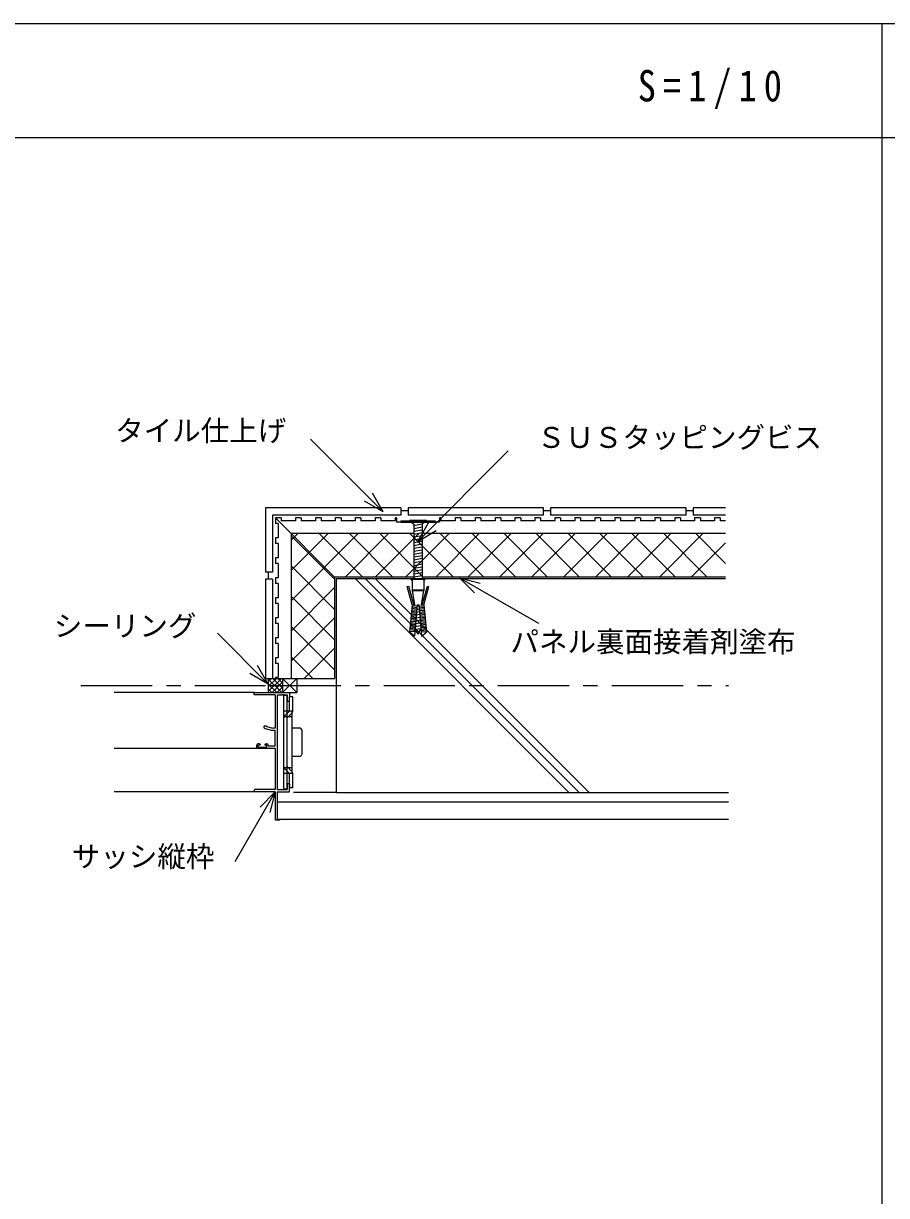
# Model space of a CAD drawing. Units: millimetres, scale not verified. Extents: x -1989 to 2011, y -1447 to 1353.
# Drawn here: x -1258 to -652, y 531 to 1353 of the extents above; entities that cross this region are included whole.
import ezdxf
from ezdxf.enums import TextEntityAlignment as Align

# ---------------------------------------------------------------- set-up
doc = ezdxf.new("R2010")
doc.units = ezdxf.units.MM
doc.header["$LTSCALE"] = 10
doc.linetypes.add('CHAIN1', pattern=[8, 5, -1, 1, -1])
for name, color, linetype in [('0-0', 7, 'Continuous'), ('3-1', 7, 'Continuous'), ('3-2', 7, 'Continuous'), ('3-3', 7, 'Continuous')]:
    doc.layers.add(name, color=color, linetype=linetype)
doc.styles.add('ＭＳ ゴシック', font='')
doc.styles.get('ＭＳ ゴシック').set_extended_font_data('MS Gothic')

msp = doc.modelspace()

# ---------------------------------------------------------------- linework, layer by layer
at = {"layer": '0-0'}
for p, q in [((-655.45, -1197.37), (-655.45, 1352.63)), ((-1988.79, 1272.63), (2011.21, 1272.63))]:
    msp.add_line(p, q, dxfattribs=at)
msp.add_lwpolyline([(-1988.79, 1352.63), (2011.21, 1352.63), (2011.21, -1447.37), (-1988.79, -1447.37)], close=True, dxfattribs=at)
at = {"layer": '3-1'}
for p, q in [((-1005.48, 1010.21), (-1056.33, 1061.05)), ((-981.18, 989.52), (-917.83, 1052.88)), ((-1005.48, 1010.21), (-1012.98, 1023.2)), ((-1087.96, 1012.95), (-1087.96, 967.95)), ((-992.96, 1012.95), (-1087.96, 1012.95)), ((-1005.48, 1010.21), (-1018.47, 1017.71)), ((-992.96, 1012.95), (-992.96, 1007.95)), ((-987.96, 1010.95), (-992.96, 1010.95)), ((-987.96, 1012.95), (-987.96, 1007.95)), ((-892.96, 1012.95), (-987.96, 1012.95)), ((-887.96, 1012.95), (-887.96, 1007.95)), ((-792.96, 1012.95), (-887.96, 1012.95)), ((-787.96, 1012.95), (-787.96, 1007.95)), ((-765.22, 1012.95), (-787.96, 1012.95)), ((-1082.96, 1007.95), (-1082.96, 967.95)), ((-992.96, 1007.95), (-1082.96, 1007.95)), ((-1080.96, 1005.95), (-1039.46, 964.45)), ((-1076.96, 1005.95), (-1080.96, 1005.95)), ((-1080.96, 1005.95), (-1080.96, 1001.95)), ((-1076.96, 1005.95), (-1076.96, 1003.95)), ((-1066.96, 1003.95), (-1076.96, 1003.95)), ((-1066.96, 1005.95), (-1066.96, 1003.95)), ((-1062.96, 1005.95), (-1066.96, 1005.95)), ((-1062.96, 1005.95), (-1062.96, 1003.95)), ((-1052.96, 1003.95), (-1062.96, 1003.95)), ((-1052.96, 1005.95), (-1052.96, 1003.95)), ((-1048.96, 1005.95), (-1052.96, 1005.95)), ((-1048.96, 1005.95), (-1048.96, 1003.95)), ((-1038.96, 1003.95), (-1048.96, 1003.95)), ((-1038.96, 1005.95), (-1038.96, 1003.95)), ((-1034.96, 1005.95), (-1038.96, 1005.95)), ((-1034.96, 1005.95), (-1034.96, 1003.95)), ((-1024.96, 1003.95), (-1034.96, 1003.95)), ((-1024.96, 1005.95), (-1024.96, 1003.95)), ((-1020.96, 1005.95), (-1024.96, 1005.95)), ((-1020.96, 1005.95), (-1020.96, 1003.95)), ((-1010.96, 1003.95), (-1020.96, 1003.95)), ((-1010.96, 1005.95), (-1010.96, 1003.95)), ((-1006.96, 1005.95), (-1010.96, 1005.95)), ((-1006.96, 1005.95), (-1006.96, 1003.95)), ((-996.96, 1003.95), (-1006.96, 1003.95)), ((-996.96, 1005.95), (-996.96, 1003.95)), ((-995.96, 1005.95), (-996.96, 1005.95)), ((-995.96, 1005.95), (-995.96, 1002.95)), ((-965.96, 1002.95), (-995.96, 1002.95)), ((-992.96, 1003.95), (-992.96, 1002.95)), ((-992.96, 1003.95), (-968.96, 1003.95)), ((-992.96, 1002.95), (-968.96, 1002.95)), ((-892.96, 1007.95), (-987.96, 1007.95)), ((-986.96, 1004.45), (-986.46, 1003.95)), ((-986.96, 1004.45), (-974.96, 1004.45)), ((-985.46, 1002.95), (-983.96, 1001.45)), ((-976.46, 1002.95), (-977.96, 1001.45)), ((-974.96, 1004.45), (-975.46, 1003.95)), ((-968.96, 1003.95), (-968.96, 1002.95)), ((-965.96, 1005.95), (-965.96, 1002.95)), ((-964.96, 1005.95), (-965.96, 1005.95)), ((-964.96, 1005.95), (-964.96, 1003.95)), ((-954.96, 1003.95), (-964.96, 1003.95)), ((-954.96, 1005.95), (-954.96, 1003.95)), ((-950.96, 1005.95), (-954.96, 1005.95)), ((-950.96, 1005.95), (-950.96, 1003.95)), ((-940.96, 1003.95), (-950.96, 1003.95)), ((-940.96, 1005.95), (-940.96, 1003.95)), ((-936.96, 1005.95), (-940.96, 1005.95)), ((-936.96, 1005.95), (-936.96, 1003.95)), ((-926.96, 1003.95), (-936.96, 1003.95)), ((-926.96, 1005.95), (-926.96, 1003.95)), ((-922.96, 1005.95), (-926.96, 1005.95)), ((-922.96, 1005.95), (-922.96, 1003.95)), ((-912.96, 1003.95), (-922.96, 1003.95)), ((-912.96, 1005.95), (-912.96, 1003.95)), ((-908.96, 1005.95), (-912.96, 1005.95)), ((-908.96, 1005.95), (-908.96, 1003.95)), ((-898.96, 1003.95), (-908.96, 1003.95)), ((-898.96, 1005.95), (-898.96, 1003.95)), ((-894.96, 1005.95), (-898.96, 1005.95)), ((-894.96, 1005.95), (-894.96, 1003.95)), ((-884.96, 1003.95), (-894.96, 1003.95)), ((-792.96, 1007.95), (-887.96, 1007.95)), ((-884.96, 1005.95), (-884.96, 1003.95)), ((-880.96, 1005.95), (-884.96, 1005.95)), ((-880.96, 1005.95), (-880.96, 1003.95)), ((-870.96, 1003.95), (-880.96, 1003.95)), ((-870.96, 1005.95), (-870.96, 1003.95)), ((-866.96, 1005.95), (-870.96, 1005.95)), ((-866.96, 1005.95), (-866.96, 1003.95)), ((-856.96, 1003.95), (-866.96, 1003.95)), ((-856.96, 1005.95), (-856.96, 1003.95)), ((-852.96, 1005.95), (-856.96, 1005.95)), ((-852.96, 1005.95), (-852.96, 1003.95)), ((-842.96, 1003.95), (-852.96, 1003.95)), ((-842.96, 1005.95), (-842.96, 1003.95)), ((-838.96, 1005.95), (-842.96, 1005.95)), ((-838.96, 1005.95), (-838.96, 1003.95)), ((-828.96, 1003.95), (-838.96, 1003.95)), ((-828.96, 1005.95), (-828.96, 1003.95)), ((-824.96, 1005.95), (-828.96, 1005.95)), ((-824.96, 1005.95), (-824.96, 1003.95)), ((-814.96, 1003.95), (-824.96, 1003.95)), ((-814.96, 1005.95), (-814.96, 1003.95)), ((-810.96, 1005.95), (-814.96, 1005.95)), ((-810.96, 1005.95), (-810.96, 1003.95)), ((-800.96, 1003.95), (-810.96, 1003.95)), ((-800.96, 1005.95), (-800.96, 1003.95)), ((-796.96, 1005.95), (-800.96, 1005.95)), ((-796.96, 1005.95), (-796.96, 1003.95)), ((-786.96, 1003.95), (-796.96, 1003.95)), ((-765.22, 1007.95), (-787.96, 1007.95)), ((-786.96, 1005.95), (-786.96, 1003.95)), ((-782.96, 1005.95), (-786.96, 1005.95)), ((-782.96, 1005.95), (-782.96, 1003.95)), ((-772.96, 1003.95), (-782.96, 1003.95)), ((-772.96, 1005.95), (-772.96, 1003.95)), ((-768.96, 1005.95), (-772.96, 1005.95)), ((-768.96, 1005.95), (-768.96, 1003.95)), ((-765.22, 1003.95), (-768.96, 1003.95)), ((-1078.96, 1001.95), (-1080.96, 1001.95)), ((-1078.96, 1001.95), (-1078.96, 991.95)), ((-983.96, 994.95), (-1069.96, 994.95)), ((-1069.96, 994.95), (-1069.96, 893.45)), ((-1065.28, 994.95), (-1069.96, 990.28)), ((-1044.07, 994.95), (-1069.96, 969.06)), ((-1022.86, 994.95), (-1069.96, 947.85)), ((-1019.72, 964.45), (-1050.23, 994.95)), ((-1001.65, 994.95), (-1032.14, 964.45)), ((-998.51, 964.45), (-1029.01, 994.95)), ((-980.43, 994.95), (-1010.93, 964.45)), ((-977.3, 964.45), (-1007.8, 994.95)), ((-959.22, 994.95), (-989.72, 964.45)), ((-956.09, 964.45), (-986.59, 994.95)), ((-983.96, 1001.45), (-983.96, 962.95)), ((-977.96, 1001.45), (-983.96, 1000.4)), ((-977.96, 999.45), (-983.96, 998.4)), ((-977.96, 997.45), (-983.96, 996.4)), ((-977.96, 995.45), (-983.96, 994.4)), ((-981.18, 989.52), (-973.68, 1002.51)), ((-981.18, 989.52), (-968.19, 997.02)), ((-977.96, 1001.45), (-977.96, 962.95)), ((-765.22, 994.95), (-977.96, 994.95)), ((-938.01, 994.95), (-968.51, 964.45)), ((-934.87, 964.45), (-965.37, 994.95)), ((-915.61, 994.95), (-946.11, 964.45)), ((-912.47, 964.45), (-942.97, 994.95)), ((-893.21, 994.95), (-923.71, 964.45)), ((-890.07, 964.45), (-920.57, 994.95)), ((-870.81, 994.95), (-901.31, 964.45)), ((-867.67, 964.45), (-898.17, 994.95)), ((-848.41, 994.95), (-878.91, 964.45)), ((-845.27, 964.45), (-875.77, 994.95)), ((-826.01, 994.95), (-856.51, 964.45)), ((-822.87, 964.45), (-853.37, 994.95)), ((-803.61, 994.95), (-834.11, 964.45)), ((-800.47, 964.45), (-830.97, 994.95)), ((-781.21, 994.95), (-811.71, 964.45)), ((-778.07, 964.45), (-808.57, 994.95)), ((-765.22, 974), (-786.17, 994.95)), ((-1078.96, 991.95), (-1080.96, 991.95)), ((-1080.96, 991.95), (-1080.96, 987.95)), ((-1078.96, 987.95), (-1080.96, 987.95)), ((-1078.96, 987.95), (-1078.96, 977.95)), ((-1039.46, 962.98), (-1069.96, 993.48)), ((-977.96, 993.45), (-983.96, 992.4)), ((-977.96, 991.45), (-983.96, 990.4)), ((-977.96, 989.45), (-983.96, 988.4)), ((-977.96, 987.45), (-983.96, 986.4)), ((-765.22, 988.54), (-789.31, 964.45)), ((-1078.96, 977.95), (-1080.96, 977.95)), ((-1080.96, 977.95), (-1080.96, 973.95)), ((-977.96, 985.45), (-983.96, 984.4)), ((-977.96, 983.45), (-983.96, 982.4)), ((-977.96, 981.45), (-983.96, 980.4)), ((-977.96, 979.45), (-983.96, 978.4)), ((-1078.96, 973.95), (-1080.96, 973.95)), ((-1078.96, 973.95), (-1078.96, 963.95)), ((-1039.46, 941.76), (-1069.96, 972.26)), ((-977.96, 977.45), (-983.96, 976.4)), ((-977.96, 975.45), (-983.96, 974.4)), ((-977.96, 973.45), (-983.96, 972.4)), ((-977.96, 971.45), (-983.96, 970.4)), ((-1082.96, 967.95), (-1087.96, 967.95)), ((-1082.96, 962.95), (-1087.96, 962.95)), ((-1087.96, 962.95), (-1087.96, 893.45)), ((-1085.96, 967.95), (-1085.96, 962.95)), ((-1082.96, 962.95), (-1082.96, 893.45)), ((-1078.96, 963.95), (-1080.96, 963.95)), ((-1080.96, 963.95), (-1080.96, 959.95)), ((-1039.46, 964.45), (-1039.46, 893.45)), ((-983.96, 964.45), (-1039.46, 964.45)), ((-1038.46, 963.45), (-1038.46, 813.45)), ((-1038.46, 963.45), (-765.22, 963.45)), ((-1025.11, 963.45), (-875.11, 813.45)), ((-1018.04, 963.45), (-868.04, 813.45)), ((-1010.97, 963.45), (-860.97, 813.45)), ((-985.96, 962.95), (-984.96, 961.95)), ((-985.96, 962.95), (-975.96, 962.95)), ((-984.96, 961.95), (-984.96, 954.95)), ((-977.96, 969.45), (-983.96, 968.4)), ((-977.96, 967.45), (-983.96, 966.4)), ((-977.96, 965.45), (-983.96, 964.4)), ((-977.96, 963.45), (-980.8, 962.95)), ((-765.22, 964.45), (-977.96, 964.45)), ((-976.96, 961.95), (-975.96, 962.95)), ((-976.96, 961.95), (-976.96, 954.95)), ((-951.85, 964), (-896.57, 932.08)), ((-951.85, 964), (-937.37, 960.12)), ((-951.85, 964), (-941.25, 953.39)), ((-1078.96, 959.95), (-1080.96, 959.95)), ((-1078.96, 959.95), (-1078.96, 949.95)), ((-1039.46, 957.14), (-1069.96, 926.64)), ((-988.46, 957.95), (-987.5, 958.21)), ((-984.96, 944.95), (-988.46, 957.95)), ((-983.93, 944.95), (-987.5, 958.21)), ((-984.96, 955.45), (-976.96, 955.45)), ((-984.96, 954.95), (-976.96, 954.95)), ((-984.96, 954.95), (-983.46, 944.95)), ((-978.46, 944.95), (-976.96, 954.95)), ((-978, 944.95), (-974.43, 958.21)), ((-976.96, 944.95), (-973.46, 957.95)), ((-974.43, 958.21), (-973.46, 957.95)), ((-1078.96, 949.95), (-1080.96, 949.95)), ((-1080.96, 949.95), (-1080.96, 945.95)), ((-1078.96, 945.95), (-1080.96, 945.95)), ((-1078.96, 945.95), (-1078.96, 935.95)), ((-1039.46, 920.55), (-1069.96, 951.05)), ((-983.96, 948.29), (-983.96, 945.09)), ((-977.96, 948.29), (-977.96, 945.09)), ((-984.96, 944.95), (-986.96, 925.95)), ((-982.19, 936.99), (-985.76, 937.36)), ((-982.09, 937.98), (-985.66, 938.36)), ((-982, 938.98), (-985.55, 939.35)), ((-981.91, 939.97), (-985.45, 940.35)), ((-981.82, 940.97), (-985.34, 941.34)), ((-981.73, 941.97), (-985.24, 942.34)), ((-981.64, 942.96), (-985.12, 943.33)), ((-981.55, 943.96), (-985.03, 944.32)), ((-983.93, 944.95), (-983.46, 944.95)), ((-981.46, 944.95), (-983.46, 922.95)), ((-979.84, 938.12), (-982.12, 937.72)), ((-980.02, 940.09), (-981.93, 939.75)), ((-980.2, 942.06), (-981.75, 941.79)), ((-980.38, 944.03), (-981.56, 943.82)), ((-981.46, 944.95), (-980.46, 944.95)), ((-980.46, 944.95), (-978.46, 922.95)), ((-980.37, 943.96), (-976.89, 944.32)), ((-980.28, 942.96), (-976.8, 943.33)), ((-980.19, 941.97), (-976.69, 942.34)), ((-980.1, 940.97), (-976.58, 941.34)), ((-980.01, 939.97), (-976.48, 940.35)), ((-979.92, 938.98), (-976.37, 939.35)), ((-979.83, 937.98), (-976.27, 938.36)), ((-979.74, 936.99), (-976.16, 937.36)), ((-978.46, 944.95), (-978, 944.95)), ((-976.96, 944.95), (-974.96, 925.95)), ((-1078.96, 935.95), (-1080.96, 935.95)), ((-1080.96, 935.95), (-1080.96, 931.95)), ((-1078.96, 931.95), (-1080.96, 931.95)), ((-1078.96, 931.95), (-1078.96, 921.95)), ((-1039.46, 935.92), (-1069.96, 905.42)), ((-1039.46, 899.34), (-1069.96, 929.84)), ((-982.91, 929.02), (-986.6, 929.41)), ((-982.82, 930.02), (-986.49, 930.4)), ((-982.73, 931.01), (-986.39, 931.4)), ((-982.64, 932.01), (-986.28, 932.39)), ((-982.55, 933), (-986.18, 933.39)), ((-982.46, 934), (-986.07, 934.38)), ((-982.37, 935), (-985.97, 935.37)), ((-982.28, 935.99), (-985.86, 936.37)), ((-979.12, 930.25), (-982.86, 929.59)), ((-979.3, 932.22), (-982.67, 931.62)), ((-979.48, 934.19), (-982.49, 933.66)), ((-979.66, 936.15), (-982.3, 935.69)), ((-979.65, 935.99), (-976.06, 936.37)), ((-979.56, 935), (-975.95, 935.37)), ((-979.47, 934), (-975.85, 934.38)), ((-979.37, 933), (-975.74, 933.39)), ((-979.28, 932.01), (-975.64, 932.39)), ((-979.19, 931.01), (-975.53, 931.4)), ((-979.1, 930.02), (-975.43, 930.4)), ((-979.01, 929.02), (-975.32, 929.41)), ((-1085.96, 889.46), (-1121.7, 925.19)), ((-1078.96, 921.95), (-1080.96, 921.95)), ((-1080.96, 921.95), (-1080.96, 917.95)), ((-983.46, 922.95), (-986.96, 925.95)), ((-983.18, 926.03), (-986.91, 926.42)), ((-983.09, 927.03), (-986.81, 927.42)), ((-983, 928.02), (-986.7, 928.41)), ((-980.96, 924.45), (-983, 927.99)), ((-978.95, 928.28), (-982.78, 927.6)), ((-980.99, 924.41), (-978.92, 927.99)), ((-978.92, 928.02), (-975.22, 928.41)), ((-978.83, 927.03), (-975.12, 927.42)), ((-978.74, 926.03), (-975.01, 926.42)), ((-978.46, 922.95), (-974.96, 925.95)), ((-1078.96, 917.95), (-1080.96, 917.95)), ((-1078.96, 917.95), (-1078.96, 907.95)), ((-1039.46, 914.71), (-1060.72, 893.45)), ((-1078.96, 907.95), (-1080.96, 907.95)), ((-1080.96, 907.95), (-1080.96, 903.95)), ((-1054.79, 893.45), (-1069.96, 908.62)), ((-1085.96, 889.46), (-1098.95, 896.96)), ((-1085.96, 889.46), (-1093.46, 902.45)), ((-1078.96, 903.95), (-1080.96, 903.95)), ((-1078.96, 903.95), (-1078.96, 893.95)), ((-1087.96, 893.45), (-1039.46, 893.45)), ((-1085.96, 893.45), (-1085.96, 883.45)), ((-1083.83, 893.45), (-1085.96, 891.32)), ((-1080.29, 893.45), (-1085.96, 887.79)), ((-1076.76, 893.45), (-1085.96, 884.25)), ((-1076.42, 883.45), (-1085.96, 892.99)), ((-1079.96, 883.45), (-1085.96, 889.46)), ((-1075.96, 890.72), (-1083.22, 883.45)), ((-1075.96, 886.53), (-1082.89, 893.45)), ((-1078.96, 893.95), (-1080.96, 893.95)), ((-1080.96, 893.95), (-1080.96, 893.45)), ((-1075.96, 890.06), (-1079.35, 893.45)), ((-1065.96, 883.45), (-1075.96, 893.45)), ((-1065.96, 893.45), (-1065.96, 883.45)), ((-1039.46, 893.5), (-1039.51, 893.45)), ((-1095.96, 883.45), (-1193.98, 883.45)), ((-1095.96, 881.81), (-1095.96, 883.45)), ((-1095.96, 883.45), (-1065.96, 883.45)), ((-1081.04, 881.81), (-1095.96, 881.81)), ((-1083.49, 883.45), (-1085.96, 885.92)), ((-1075.96, 887.18), (-1079.69, 883.45)), ((-1076.87, 881.81), (-1077.26, 881.81)), ((-1076.87, 881.81), (-1076.27, 881.81)), ((-1075.87, 881.81), (-1076.27, 881.81)), ((-1075.96, 883.64), (-1076.15, 883.45)), ((-1075.87, 881.81), (-1075.27, 881.81)), ((-1074.88, 881.81), (-1075.27, 881.81)), ((-1072.74, 881.46), (-1075.03, 881.46)), ((-1071.4, 883.45), (-1071.1, 883.16)), ((-1071.1, 883.16), (-1071.1, 880.67)), ((-1071.1, 880.67), (-1071.1, 880.27)), ((-1068.81, 880.47), (-1071.1, 880.47)), ((-1071.1, 870.58), (-1071.1, 880.47)), ((-1071.1, 877.98), (-1071.1, 880.27)), ((-1068.81, 870.45), (-1068.81, 880.47)), ((-1072.24, 877.49), (-1072.74, 877.98)), ((-1072.24, 877.49), (-1071.59, 877.49)), ((-1071.1, 877.98), (-1071.59, 877.49)), ((-1069.21, 870.52), (-1075.03, 870.52)), ((-1069.21, 866.55), (-1075.03, 866.55)), ((-1074.59, 867.08), (-1071.15, 870.52)), ((-1072.74, 865.7), (-1069.39, 869.05)), ((-1071.15, 870.52), (-1071.1, 870.58)), ((-1069.21, 826.76), (-1069.21, 870.52)), ((-1089, 859.78), (-1088.7, 860.08)), ((-1089, 859.78), (-1089, 859.35)), ((-1088.7, 860.08), (-1087.21, 860.08)), ((-1088.26, 858.39), (-1083.03, 857)), ((-1087.21, 860.08), (-1087.21, 859.81)), ((-1087.21, 859.81), (-1082.82, 858.64)), ((-1081.04, 857), (-1083.03, 857)), ((-1081.04, 845.86), (-1081.04, 857)), ((-1064.23, 858.59), (-1069.21, 858.59)), ((-1062.25, 840.69), (-1062.25, 856.6)), ((-1093.97, 844.72), (-1093.97, 846.56)), ((-1092.18, 847.55), (-1092.98, 847.55)), ((-1092.98, 846.36), (-1092.68, 846.66)), ((-1091.98, 846.66), (-1092.68, 846.66)), ((-1092.18, 847.55), (-1091.68, 847.05)), ((-1091.68, 846.95), (-1091.98, 846.66)), ((-1091.68, 847.05), (-1091.68, 846.95)), ((-1088.3, 847.05), (-1087.81, 847.55)), ((-1088.3, 847.05), (-1088.3, 846.95)), ((-1088, 846.66), (-1088.3, 846.95)), ((-1088, 846.66), (-1087.31, 846.66)), ((-1087.81, 847.55), (-1087.01, 847.55)), ((-1087.31, 846.66), (-1087.01, 846.36)), ((-1086.02, 846.56), (-1086.02, 845.86)), ((-1093.47, 844.22), (-1193.98, 844.22)), ((-1093.47, 844.22), (-1093.97, 844.72)), ((-1081.04, 844.22), (-1093.47, 844.22)), ((-1092.98, 845.31), (-1092.98, 846.36)), ((-1092.98, 845.31), (-1087.01, 845.31)), ((-1087.01, 845.31), (-1087.01, 846.36)), ((-1081.04, 845.86), (-1086.02, 845.86)), ((-1064.23, 838.7), (-1069.21, 838.7)), ((-1069.21, 830.74), (-1075.03, 830.74)), ((-1071.15, 826.76), (-1074.59, 830.21)), ((-1069.39, 828.24), (-1072.74, 831.59)), ((-1069.21, 826.76), (-1075.03, 826.76)), ((-1072.74, 815.82), (-1072.74, 826.76)), ((-1071.1, 826.71), (-1071.15, 826.76)), ((-1071.1, 816.82), (-1071.1, 826.71)), ((-1068.81, 816.82), (-1068.81, 826.84)), ((-1095.66, 813.83), (-1193.98, 813.83)), ((-1081.04, 813.83), (-1109.4, 764.72)), ((-1095.96, 815.18), (-1095.66, 815.48)), ((-1095.96, 815.18), (-1095.96, 814.13)), ((-1095.66, 813.83), (-1095.96, 814.13)), ((-1081.04, 813.83), (-1095.66, 813.83)), ((-1081.04, 813.83), (-1091.65, 803.23)), ((-1081.04, 813.83), (-1084.92, 799.35)), ((-1081.04, 813.83), (-1081.04, 794.24)), ((-1079.85, 813.83), (-1079.85, 794.84)), ((-1079.85, 813.83), (-1071.4, 813.83)), ((-1079.4, 815.48), (-1072.74, 815.48)), ((-1072.74, 819.3), (-1072.24, 819.8)), ((-1072.74, 819.3), (-1072.74, 815.48)), ((-1072.24, 819.8), (-1071.59, 819.8)), ((-1071.59, 819.8), (-1071.1, 819.3)), ((-1071.1, 814.13), (-1071.4, 813.83)), ((-1071.1, 819.3), (-1071.1, 817.02)), ((-1071.1, 817.02), (-1071.1, 816.62)), ((-1068.81, 816.82), (-1071.1, 816.82)), ((-1071.1, 814.13), (-1071.1, 816.62)), ((-1079.85, 806.84), (-763.29, 806.84)), ((-1038.22, 813.45), (-1068.22, 813.45)), ((-1038.22, 813.45), (-763.29, 813.45)), ((-1080.74, 793.94), (-1081.04, 794.24)), ((-1078.06, 793.94), (-1080.74, 793.94)), ((-1079.85, 794.84), (-1078.06, 794.84)), ((-1078.06, 794.84), (-763.29, 794.84)), ((-1078.06, 794.84), (-1078.06, 793.94))]:
    msp.add_line(p, q, dxfattribs=at)
at = {"layer": '3-1', "linetype": 'CHAIN1'}
for p, q in [((-1217.4, 888.45), (-1087.96, 888.45)), ((-1085.05, 888.45), (-763.29, 888.45))]:
    msp.add_line(p, q, dxfattribs=at)
at = {"layer": '3-1'}
for points in [[(-1075.96, 893.45), (-1075.96, 883.45), (-1065.96, 893.45)], [(-1081.04, 881.81), (-1081.04, 858.64), (-1082.82, 858.64)], [(-1079.4, 815.48), (-1079.4, 881.81), (-1077.26, 881.81)], [(-1072.74, 815.82), (-1075.03, 815.82), (-1075.03, 881.46)], [(-1074.88, 881.81), (-1072.74, 881.81), (-1072.74, 877.98)], [(-1072.74, 826.76), (-1072.74, 870.52), (-1072.74, 881.46)], [(-1081.04, 844.22), (-1081.04, 815.48), (-1095.66, 815.48)]]:
    msp.add_lwpolyline(points, dxfattribs=at)
for centre, radius, start, end in [((-1073.04, 865.82), 1.99, 135, 180), ((-1070.8, 870.45), 1.99, 315, 323.1301), ((-1070.8, 870.45), 1.99, 323.1301, 0), ((-1088, 859.35), 0.995, 180, 255.06969), ((-1064.23, 856.6), 1.99, 0, 90), ((-1092.98, 846.56), 0.995, 90, 180), ((-1087.01, 846.56), 0.995, 0, 90), ((-1064.23, 840.69), 1.99, 270, 0), ((-1073.04, 831.46), 1.99, 180, 225), ((-1070.8, 826.84), 1.99, 36.8699, 45), ((-1070.8, 826.84), 1.99, 0, 36.8699)]:
    msp.add_arc(centre, radius, start, end, dxfattribs=at)
at = {"layer": '3-2'}
msp.add_line((-980.96, 1003.01), (-980.96, 1002.89), dxfattribs=at)
at = {"layer": '3-3'}
for p, q in [((-892.96, 1007.95), (-892.96, 1012.95)), ((-887.96, 1010.95), (-892.96, 1010.95)), ((-792.96, 1007.95), (-792.96, 1012.95)), ((-787.96, 1010.95), (-792.96, 1010.95))]:
    msp.add_line(p, q, dxfattribs=at)

# ---------------------------------------------------------------- texts
at = {"layer": '0-0', "insert": (-826.86, 1292.63), "char_height": 21.99, "attachment_point": 7, "style": 'ＭＳ ゴシック'}
msp.add_mtext('\\T1.39;\\W0.85;S=1/10', dxfattribs=at)
at = {"layer": '3-1', "color": 4, "style": 'ＭＳ ゴシック'}
for s, p in [('タイル仕上げ', (-1193.35, 1055.42)), ('ＳＵＳタッピングビス', (-897.61, 1050.66)), ('シーリング', (-1236.37, 918.52)), ('パネル裏面接着剤塗布', (-916.13, 907.39)), ('サッシ縦枠', (-1223.72, 756.82))]:
    msp.add_text(s, height=14.66, dxfattribs=at).set_placement(p, align=Align.BOTTOM_LEFT)

doc.saveas('drawing.dxf')
